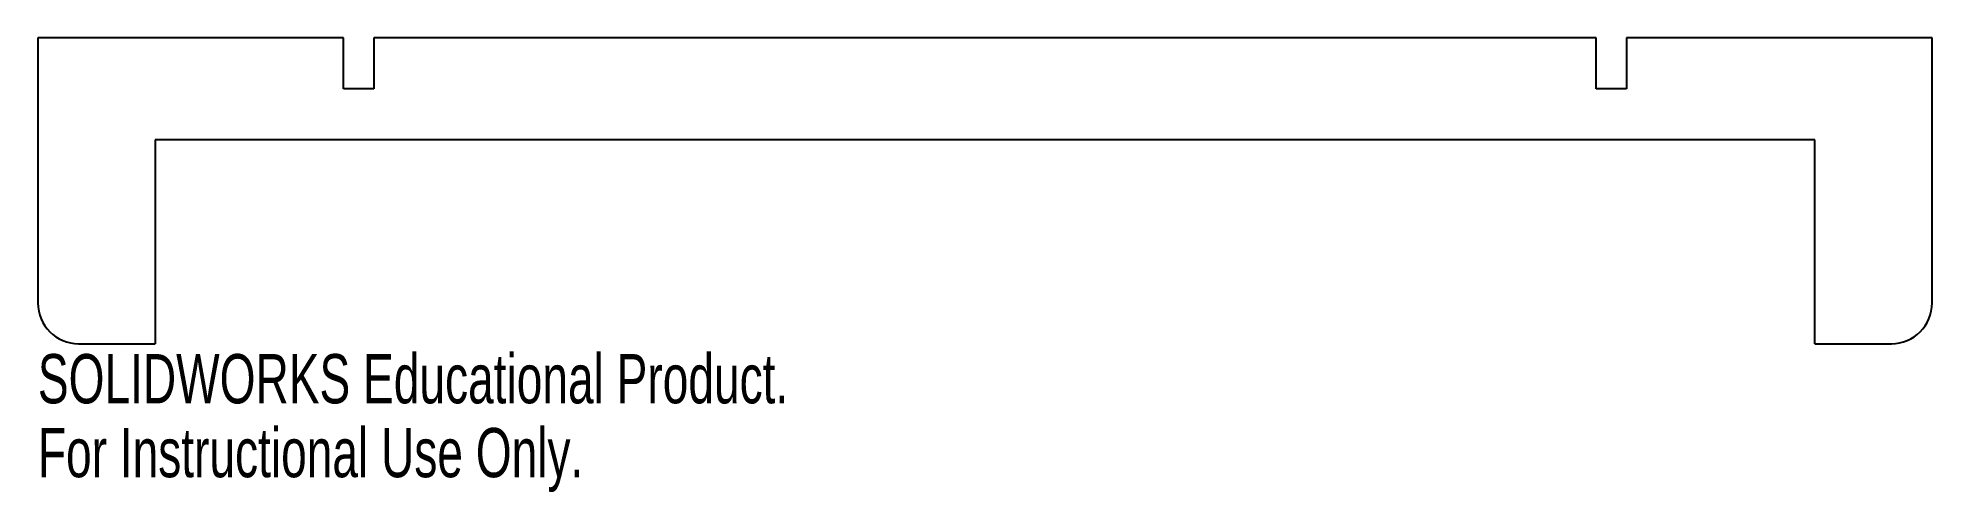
# Model space of a CAD drawing. Header units: millimetres. Extents: x -93 to 93, y -30 to 15.
import ezdxf

# ---------------------------------------------------------------- set-up
doc = ezdxf.new("R2010")
doc.units = ezdxf.units.MM
doc.styles.add('SLDTEXTSTYLE0', font='TXT', dxfattribs={"width": 0.7})

msp = doc.modelspace()

# ---------------------------------------------------------------- linework, layer by layer
at = {"color": 7, "linetype": 'Continuous', "lineweight": 25}
for p, q in [((-93, 15), (-93, -11)), ((-63, 15), (-93, 15)), ((-63, 10), (-63, 15)), ((-60, 15), (-60, 10)), ((60, 15), (-60, 15)), ((60, 10), (60, 15)), ((63, 15), (63, 10)), ((93, 15), (63, 15)), ((93, -11), (93, 15)), ((-60, 10), (-63, 10)), ((63, 10), (60, 10)), ((81.5, 5), (-81.5, 5)), ((-81.5, 5), (-81.5, -15)), ((81.5, -15), (81.5, 5)), ((-89, -15), (-81.5, -15)), ((81.5, -15), (89, -15))]:
    msp.add_line(p, q, dxfattribs=at)
for centre, start, end in [((-89, -11), 180, 270), ((89, -11), 270, 0)]:
    msp.add_arc(centre, 4, start, end, dxfattribs=at)

# ---------------------------------------------------------------- texts
at = {"color": 7, "linetype": 'Continuous', "char_height": 4.8336, "attachment_point": 1, "style": 'SLDTEXTSTYLE0'}
for s, insert in [('SOLIDWORKS Educational Product.', (-93, -16.02)), ('For Instructional Use Only.', (-93, -23.27))]:
    msp.add_mtext(s, dxfattribs=dict(at, insert=insert))

doc.saveas('drawing.dxf')
